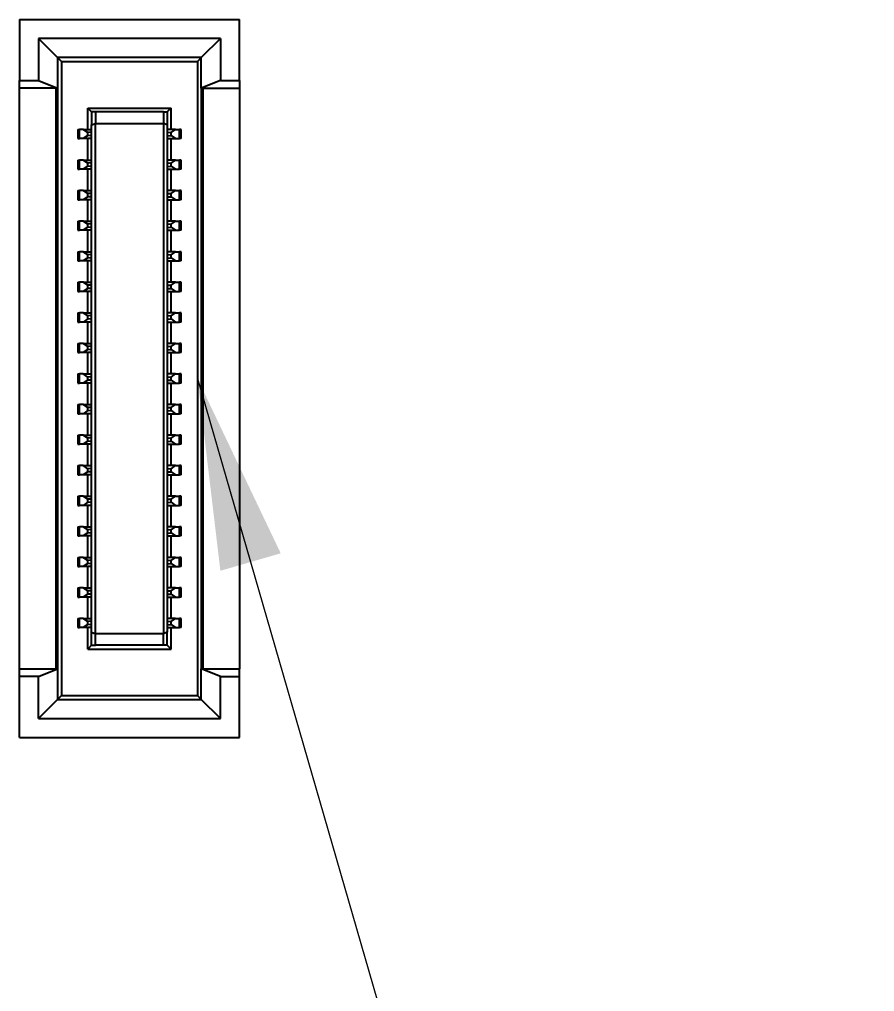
# Model space of a CAD drawing. Header units: millimetres. Extents: x 15 to 205, y 5 to 292.
# Drawn here: x 142.69 to 153.88, y 113.8 to 126.53 of the extents above; entities that cross this region are included whole.
import ezdxf

# ---------------------------------------------------------------- set-up
doc = ezdxf.new("R2010")
doc.units = ezdxf.units.MM
doc.layers.add('Annotations', color=7, linetype='Continuous')
doc.layers.add('Geometries', color=7, linetype='Continuous')
doc.dimstyles.new('ISO-25', dxfattribs={"dimtxt": 2.5, "dimasz": 2.5, "dimexe": 1.25, "dimexo": 0.625, "dimtad": 1, "dimtxsty": 'Standard', "dimcen": 2.5, "dimadec": 0, "dimazin": 0, "dimtfac": 1, "dimtmove": 0, "dimatfit": 3, "dimfxl": 1, "dimarcsym": 0})

msp = doc.modelspace()

# ---------------------------------------------------------------- linework, layer by layer
at = {"layer": 'Geometries', "linetype": 'Continuous', "lineweight": 40}
for p, q in [((142.685, 126.526), (142.685, 125.726)), ((142.685, 126.526), (145.565, 126.526)), ((145.565, 125.726), (145.565, 126.526)), ((142.935, 126.276), (143.185, 126.026)), ((142.935, 126.276), (142.935, 125.726)), ((145.315, 126.276), (142.935, 126.276)), ((145.315, 126.276), (145.065, 126.026)), ((145.315, 126.276), (145.315, 125.726)), ((143.185, 126.026), (143.185, 125.626)), ((145.065, 126.026), (143.185, 126.026)), ((143.185, 126.026), (143.235, 125.976)), ((143.235, 125.976), (143.235, 117.676)), ((143.235, 125.976), (145.015, 125.976)), ((145.065, 126.026), (145.015, 125.976)), ((145.015, 125.976), (145.015, 117.676)), ((145.065, 125.626), (145.065, 126.026)), ((142.685, 125.626), (142.685, 125.726)), ((142.685, 125.726), (142.935, 125.726)), ((142.935, 125.726), (143.185, 125.626)), ((145.315, 125.726), (145.065, 125.626)), ((145.315, 125.726), (145.565, 125.726)), ((145.565, 125.726), (145.565, 125.626)), ((143.16, 125.626), (142.685, 125.626)), ((142.685, 118.026), (142.685, 125.626)), ((143.16, 125.626), (143.16, 118.026)), ((143.185, 125.626), (143.16, 125.626)), ((143.185, 125.626), (143.185, 118.026)), ((145.065, 125.626), (145.065, 118.026)), ((145.09, 125.626), (145.065, 125.626)), ((145.09, 118.026), (145.09, 125.626)), ((145.09, 125.626), (145.565, 125.626)), ((145.565, 125.626), (145.565, 118.026)), ((143.58, 125.366), (144.67, 125.366)), ((143.58, 125.366), (143.63, 125.316)), ((143.58, 125.086), (143.58, 125.366)), ((144.67, 125.366), (144.62, 125.316)), ((144.67, 125.086), (144.67, 125.366)), ((143.68, 125.316), (143.63, 125.316)), ((143.63, 125.316), (143.63, 125.145)), ((143.68, 125.316), (143.68, 125.166)), ((144.57, 125.316), (143.68, 125.316)), ((144.57, 125.316), (144.57, 125.166)), ((144.57, 125.316), (144.62, 125.316)), ((144.62, 125.316), (144.62, 125.145)), ((143.45, 125.086), (143.472, 125.086)), ((143.45, 125.086), (143.45, 124.966)), ((143.521, 125.086), (143.472, 125.086)), ((143.472, 124.966), (143.472, 125.086)), ((143.521, 125.086), (143.58, 125.086)), ((143.58, 125.046), (143.521, 125.086)), ((143.58, 125.086), (143.63, 125.086)), ((143.63, 125.145), (143.68, 125.166)), ((143.63, 125.086), (143.63, 125.145)), ((143.63, 125.049), (143.63, 125.086)), ((143.68, 125.166), (144.57, 125.166)), ((143.68, 118.486), (143.68, 125.166)), ((144.57, 125.166), (144.57, 118.486)), ((144.62, 125.145), (144.57, 125.166)), ((144.62, 125.145), (144.62, 125.086)), ((144.67, 125.086), (144.62, 125.086)), ((144.62, 125.086), (144.62, 125.049)), ((144.67, 125.046), (144.729, 125.086)), ((144.729, 125.086), (144.67, 125.086)), ((144.729, 125.086), (144.778, 125.086)), ((144.778, 124.966), (144.778, 125.086)), ((144.8, 125.086), (144.778, 125.086)), ((144.8, 124.966), (144.8, 125.086)), ((143.45, 124.966), (143.472, 124.966)), ((143.521, 124.966), (143.472, 124.966)), ((143.58, 125.006), (143.521, 124.966)), ((143.58, 124.966), (143.521, 124.966)), ((143.63, 125.049), (143.58, 125.046)), ((143.58, 125.006), (143.58, 125.046)), ((143.63, 125.003), (143.58, 125.006)), ((143.63, 124.966), (143.58, 124.966)), ((143.58, 124.686), (143.58, 124.966)), ((143.63, 125.003), (143.63, 125.049)), ((143.63, 124.966), (143.63, 125.003)), ((143.63, 124.686), (143.63, 124.966)), ((144.62, 125.049), (144.67, 125.046)), ((144.62, 125.049), (144.62, 125.003)), ((144.62, 125.003), (144.67, 125.006)), ((144.62, 125.003), (144.62, 124.966)), ((144.62, 124.966), (144.62, 124.686)), ((144.62, 124.966), (144.67, 124.966)), ((144.67, 125.006), (144.67, 125.046)), ((144.67, 125.006), (144.729, 124.966)), ((144.67, 124.686), (144.67, 124.966)), ((144.67, 124.966), (144.729, 124.966)), ((144.729, 124.966), (144.778, 124.966)), ((144.8, 124.966), (144.778, 124.966)), ((143.45, 124.686), (143.472, 124.686)), ((143.45, 124.686), (143.45, 124.566)), ((143.472, 124.566), (143.472, 124.686)), ((143.521, 124.686), (143.472, 124.686)), ((143.521, 124.686), (143.58, 124.686)), ((143.58, 124.646), (143.521, 124.686)), ((143.58, 124.686), (143.63, 124.686)), ((143.63, 124.649), (143.63, 124.686)), ((144.67, 124.686), (144.62, 124.686)), ((144.62, 124.686), (144.62, 124.649)), ((144.67, 124.646), (144.729, 124.686)), ((144.729, 124.686), (144.67, 124.686)), ((144.729, 124.686), (144.778, 124.686)), ((144.8, 124.686), (144.778, 124.686)), ((144.778, 124.566), (144.778, 124.686)), ((144.8, 124.566), (144.8, 124.686)), ((143.45, 124.566), (143.472, 124.566)), ((143.521, 124.566), (143.472, 124.566)), ((143.58, 124.606), (143.521, 124.566)), ((143.58, 124.566), (143.521, 124.566)), ((143.63, 124.649), (143.58, 124.646)), ((143.58, 124.606), (143.58, 124.646)), ((143.63, 124.603), (143.58, 124.606)), ((143.63, 124.566), (143.58, 124.566)), ((143.58, 124.286), (143.58, 124.566)), ((143.63, 124.603), (143.63, 124.649)), ((143.63, 124.566), (143.63, 124.603)), ((143.63, 124.286), (143.63, 124.566)), ((144.62, 124.649), (144.62, 124.603)), ((144.62, 124.649), (144.67, 124.646)), ((144.62, 124.603), (144.67, 124.606)), ((144.62, 124.603), (144.62, 124.566)), ((144.62, 124.566), (144.67, 124.566)), ((144.62, 124.566), (144.62, 124.286)), ((144.67, 124.606), (144.67, 124.646)), ((144.67, 124.606), (144.729, 124.566)), ((144.67, 124.286), (144.67, 124.566)), ((144.67, 124.566), (144.729, 124.566)), ((144.729, 124.566), (144.778, 124.566)), ((144.8, 124.566), (144.778, 124.566)), ((143.45, 124.286), (143.472, 124.286)), ((143.45, 124.286), (143.45, 124.166)), ((143.521, 124.286), (143.472, 124.286)), ((143.472, 124.166), (143.472, 124.286)), ((143.521, 124.286), (143.58, 124.286)), ((143.58, 124.246), (143.521, 124.286)), ((143.58, 124.206), (143.521, 124.166)), ((143.58, 124.286), (143.63, 124.286)), ((143.63, 124.249), (143.58, 124.246)), ((143.58, 124.206), (143.58, 124.246)), ((143.63, 124.203), (143.58, 124.206)), ((143.63, 124.249), (143.63, 124.286)), ((143.63, 124.203), (143.63, 124.249)), ((143.63, 124.166), (143.63, 124.203)), ((144.67, 124.286), (144.62, 124.286)), ((144.62, 124.286), (144.62, 124.249)), ((144.62, 124.249), (144.67, 124.246)), ((144.62, 124.249), (144.62, 124.203)), ((144.62, 124.203), (144.67, 124.206)), ((144.62, 124.203), (144.62, 124.166)), ((144.729, 124.286), (144.67, 124.286)), ((144.67, 124.246), (144.729, 124.286)), ((144.67, 124.206), (144.67, 124.246)), ((144.67, 124.206), (144.729, 124.166)), ((144.729, 124.286), (144.778, 124.286)), ((144.778, 124.166), (144.778, 124.286)), ((144.8, 124.286), (144.778, 124.286)), ((144.8, 124.166), (144.8, 124.286)), ((143.45, 124.166), (143.472, 124.166)), ((143.521, 124.166), (143.472, 124.166)), ((143.58, 124.166), (143.521, 124.166)), ((143.63, 124.166), (143.58, 124.166)), ((143.58, 123.886), (143.58, 124.166)), ((143.63, 123.886), (143.63, 124.166)), ((144.62, 124.166), (144.62, 123.886)), ((144.62, 124.166), (144.67, 124.166)), ((144.67, 123.886), (144.67, 124.166)), ((144.67, 124.166), (144.729, 124.166)), ((144.729, 124.166), (144.778, 124.166)), ((144.8, 124.166), (144.778, 124.166)), ((143.45, 123.886), (143.472, 123.886)), ((143.45, 123.886), (143.45, 123.766)), ((143.521, 123.886), (143.472, 123.886)), ((143.472, 123.766), (143.472, 123.886)), ((143.521, 123.886), (143.58, 123.886)), ((143.58, 123.846), (143.521, 123.886)), ((143.58, 123.806), (143.521, 123.766)), ((143.58, 123.886), (143.63, 123.886)), ((143.63, 123.849), (143.58, 123.846)), ((143.58, 123.806), (143.58, 123.846)), ((143.63, 123.803), (143.58, 123.806)), ((143.63, 123.849), (143.63, 123.886)), ((143.63, 123.803), (143.63, 123.849)), ((143.63, 123.766), (143.63, 123.803)), ((144.67, 123.886), (144.62, 123.886)), ((144.62, 123.886), (144.62, 123.849)), ((144.62, 123.849), (144.67, 123.846)), ((144.62, 123.849), (144.62, 123.803)), ((144.62, 123.803), (144.67, 123.806)), ((144.62, 123.803), (144.62, 123.766)), ((144.729, 123.886), (144.67, 123.886)), ((144.67, 123.846), (144.729, 123.886)), ((144.67, 123.806), (144.67, 123.846)), ((144.67, 123.806), (144.729, 123.766)), ((144.729, 123.886), (144.778, 123.886)), ((144.8, 123.886), (144.778, 123.886)), ((144.778, 123.766), (144.778, 123.886)), ((144.8, 123.766), (144.8, 123.886)), ((143.45, 123.766), (143.472, 123.766)), ((143.521, 123.766), (143.472, 123.766)), ((143.58, 123.766), (143.521, 123.766)), ((143.63, 123.766), (143.58, 123.766)), ((143.58, 123.486), (143.58, 123.766)), ((143.63, 123.486), (143.63, 123.766)), ((144.62, 123.766), (144.67, 123.766)), ((144.62, 123.766), (144.62, 123.486)), ((144.67, 123.486), (144.67, 123.766)), ((144.67, 123.766), (144.729, 123.766)), ((144.729, 123.766), (144.778, 123.766)), ((144.8, 123.766), (144.778, 123.766)), ((143.45, 123.486), (143.472, 123.486)), ((143.45, 123.486), (143.45, 123.366)), ((143.521, 123.486), (143.472, 123.486)), ((143.472, 123.366), (143.472, 123.486)), ((143.521, 123.486), (143.58, 123.486)), ((143.58, 123.446), (143.521, 123.486)), ((143.58, 123.486), (143.63, 123.486)), ((143.63, 123.449), (143.58, 123.446)), ((143.58, 123.406), (143.58, 123.446)), ((143.63, 123.449), (143.63, 123.486)), ((143.63, 123.403), (143.63, 123.449)), ((144.67, 123.486), (144.62, 123.486)), ((144.62, 123.486), (144.62, 123.449)), ((144.62, 123.449), (144.67, 123.446)), ((144.62, 123.449), (144.62, 123.403)), ((144.729, 123.486), (144.67, 123.486)), ((144.67, 123.446), (144.729, 123.486)), ((144.67, 123.406), (144.67, 123.446)), ((144.729, 123.486), (144.778, 123.486)), ((144.8, 123.486), (144.778, 123.486)), ((144.778, 123.366), (144.778, 123.486)), ((144.8, 123.366), (144.8, 123.486)), ((143.45, 123.366), (143.472, 123.366)), ((143.521, 123.366), (143.472, 123.366)), ((143.58, 123.406), (143.521, 123.366)), ((143.58, 123.366), (143.521, 123.366)), ((143.63, 123.403), (143.58, 123.406)), ((143.63, 123.366), (143.58, 123.366)), ((143.58, 123.086), (143.58, 123.366)), ((143.63, 123.366), (143.63, 123.403)), ((143.63, 123.086), (143.63, 123.366)), ((144.62, 123.403), (144.67, 123.406)), ((144.62, 123.403), (144.62, 123.366)), ((144.62, 123.366), (144.67, 123.366)), ((144.62, 123.366), (144.62, 123.086)), ((144.67, 123.406), (144.729, 123.366)), ((144.67, 123.086), (144.67, 123.366)), ((144.67, 123.366), (144.729, 123.366)), ((144.729, 123.366), (144.778, 123.366)), ((144.8, 123.366), (144.778, 123.366)), ((143.45, 123.086), (143.472, 123.086)), ((143.45, 123.086), (143.45, 122.966)), ((143.521, 123.086), (143.472, 123.086)), ((143.472, 122.966), (143.472, 123.086)), ((143.521, 123.086), (143.58, 123.086)), ((143.58, 123.046), (143.521, 123.086)), ((143.58, 123.086), (143.63, 123.086)), ((143.63, 123.049), (143.58, 123.046)), ((143.58, 123.006), (143.58, 123.046)), ((143.63, 123.049), (143.63, 123.086)), ((143.63, 123.003), (143.63, 123.049)), ((144.67, 123.086), (144.62, 123.086)), ((144.62, 123.086), (144.62, 123.049)), ((144.62, 123.049), (144.67, 123.046)), ((144.62, 123.049), (144.62, 123.003)), ((144.729, 123.086), (144.67, 123.086)), ((144.67, 123.046), (144.729, 123.086)), ((144.67, 123.006), (144.67, 123.046)), ((144.729, 123.086), (144.778, 123.086)), ((144.8, 123.086), (144.778, 123.086)), ((144.778, 122.966), (144.778, 123.086)), ((144.8, 122.966), (144.8, 123.086)), ((143.45, 122.966), (143.472, 122.966)), ((143.521, 122.966), (143.472, 122.966)), ((143.58, 123.006), (143.521, 122.966)), ((143.58, 122.966), (143.521, 122.966)), ((143.63, 123.003), (143.58, 123.006)), ((143.63, 122.966), (143.58, 122.966)), ((143.58, 122.686), (143.58, 122.966)), ((143.63, 122.966), (143.63, 123.003)), ((143.63, 122.686), (143.63, 122.966)), ((144.62, 123.003), (144.67, 123.006)), ((144.62, 123.003), (144.62, 122.966)), ((144.62, 122.966), (144.62, 122.686)), ((144.62, 122.966), (144.67, 122.966)), ((144.67, 123.006), (144.729, 122.966)), ((144.67, 122.686), (144.67, 122.966)), ((144.67, 122.966), (144.729, 122.966)), ((144.729, 122.966), (144.778, 122.966)), ((144.8, 122.966), (144.778, 122.966)), ((143.45, 122.686), (143.472, 122.686)), ((143.45, 122.686), (143.45, 122.566)), ((143.521, 122.686), (143.472, 122.686)), ((143.472, 122.566), (143.472, 122.686)), ((143.521, 122.686), (143.58, 122.686)), ((143.58, 122.646), (143.521, 122.686)), ((143.58, 122.686), (143.63, 122.686)), ((143.63, 122.649), (143.58, 122.646)), ((143.63, 122.649), (143.63, 122.686)), ((143.63, 122.603), (143.63, 122.649)), ((144.67, 122.686), (144.62, 122.686)), ((144.62, 122.686), (144.62, 122.649)), ((144.62, 122.649), (144.67, 122.646)), ((144.62, 122.649), (144.62, 122.603)), ((144.729, 122.686), (144.67, 122.686)), ((144.67, 122.646), (144.729, 122.686)), ((144.729, 122.686), (144.778, 122.686)), ((144.8, 122.686), (144.778, 122.686)), ((144.778, 122.566), (144.778, 122.686)), ((144.8, 122.566), (144.8, 122.686)), ((143.45, 122.566), (143.472, 122.566)), ((143.521, 122.566), (143.472, 122.566)), ((143.58, 122.606), (143.521, 122.566)), ((143.58, 122.566), (143.521, 122.566)), ((143.58, 122.606), (143.58, 122.646)), ((143.63, 122.603), (143.58, 122.606)), ((143.63, 122.566), (143.58, 122.566)), ((143.58, 122.286), (143.58, 122.566)), ((143.63, 122.566), (143.63, 122.603)), ((143.63, 122.286), (143.63, 122.566)), ((144.62, 122.603), (144.67, 122.606)), ((144.62, 122.603), (144.62, 122.566)), ((144.62, 122.566), (144.62, 122.286)), ((144.62, 122.566), (144.67, 122.566)), ((144.67, 122.606), (144.67, 122.646)), ((144.67, 122.606), (144.729, 122.566)), ((144.67, 122.286), (144.67, 122.566)), ((144.67, 122.566), (144.729, 122.566)), ((144.729, 122.566), (144.778, 122.566)), ((144.8, 122.566), (144.778, 122.566)), ((143.45, 122.286), (143.472, 122.286)), ((143.45, 122.286), (143.45, 122.166)), ((143.521, 122.286), (143.472, 122.286)), ((143.472, 122.166), (143.472, 122.286)), ((143.521, 122.286), (143.58, 122.286)), ((143.58, 122.246), (143.521, 122.286)), ((143.58, 122.286), (143.63, 122.286)), ((143.63, 122.249), (143.63, 122.286)), ((144.67, 122.286), (144.62, 122.286)), ((144.62, 122.286), (144.62, 122.249)), ((144.729, 122.286), (144.67, 122.286)), ((144.67, 122.246), (144.729, 122.286)), ((144.729, 122.286), (144.778, 122.286)), ((144.778, 122.166), (144.778, 122.286)), ((144.8, 122.286), (144.778, 122.286)), ((144.8, 122.166), (144.8, 122.286)), ((143.45, 122.166), (143.472, 122.166)), ((143.521, 122.166), (143.472, 122.166)), ((143.58, 122.206), (143.521, 122.166)), ((143.58, 122.166), (143.521, 122.166)), ((143.63, 122.249), (143.58, 122.246)), ((143.58, 122.206), (143.58, 122.246)), ((143.63, 122.203), (143.58, 122.206)), ((143.63, 122.166), (143.58, 122.166)), ((143.58, 121.886), (143.58, 122.166)), ((143.63, 122.203), (143.63, 122.249)), ((143.63, 122.166), (143.63, 122.203)), ((143.63, 121.886), (143.63, 122.166)), ((144.62, 122.249), (144.67, 122.246)), ((144.62, 122.249), (144.62, 122.203)), ((144.62, 122.203), (144.67, 122.206)), ((144.62, 122.203), (144.62, 122.166)), ((144.62, 122.166), (144.67, 122.166)), ((144.62, 122.166), (144.62, 121.886)), ((144.67, 122.206), (144.67, 122.246)), ((144.67, 122.206), (144.729, 122.166)), ((144.67, 121.886), (144.67, 122.166)), ((144.67, 122.166), (144.729, 122.166)), ((144.729, 122.166), (144.778, 122.166)), ((144.8, 122.166), (144.778, 122.166)), ((143.45, 121.886), (143.472, 121.886)), ((143.45, 121.886), (143.45, 121.766)), ((143.521, 121.886), (143.472, 121.886)), ((143.472, 121.766), (143.472, 121.886)), ((143.521, 121.886), (143.58, 121.886)), ((143.58, 121.846), (143.521, 121.886)), ((143.58, 121.886), (143.63, 121.886)), ((143.63, 121.849), (143.63, 121.886)), ((144.67, 121.886), (144.62, 121.886)), ((144.62, 121.886), (144.62, 121.849)), ((144.729, 121.886), (144.67, 121.886)), ((144.67, 121.846), (144.729, 121.886)), ((144.729, 121.886), (144.778, 121.886)), ((144.8, 121.886), (144.778, 121.886)), ((144.778, 121.766), (144.778, 121.886)), ((144.8, 121.766), (144.8, 121.886)), ((143.45, 121.766), (143.472, 121.766)), ((143.521, 121.766), (143.472, 121.766)), ((143.58, 121.806), (143.521, 121.766)), ((143.58, 121.766), (143.521, 121.766)), ((143.63, 121.849), (143.58, 121.846)), ((143.58, 121.806), (143.58, 121.846)), ((143.63, 121.803), (143.58, 121.806)), ((143.63, 121.766), (143.58, 121.766)), ((143.58, 121.486), (143.58, 121.766)), ((143.63, 121.803), (143.63, 121.849)), ((143.63, 121.766), (143.63, 121.803)), ((143.63, 121.486), (143.63, 121.766)), ((144.62, 121.849), (144.67, 121.846)), ((144.62, 121.849), (144.62, 121.803)), ((144.62, 121.803), (144.67, 121.806)), ((144.62, 121.803), (144.62, 121.766)), ((144.62, 121.766), (144.67, 121.766)), ((144.62, 121.766), (144.62, 121.486)), ((144.67, 121.806), (144.67, 121.846)), ((144.67, 121.806), (144.729, 121.766)), ((144.67, 121.486), (144.67, 121.766)), ((144.67, 121.766), (144.729, 121.766)), ((144.729, 121.766), (144.778, 121.766)), ((144.8, 121.766), (144.778, 121.766)), ((143.45, 121.486), (143.45, 121.366)), ((143.45, 121.486), (143.472, 121.486)), ((143.521, 121.486), (143.472, 121.486)), ((143.472, 121.366), (143.472, 121.486)), ((143.521, 121.486), (143.58, 121.486)), ((143.58, 121.446), (143.521, 121.486)), ((143.58, 121.406), (143.521, 121.366)), ((143.58, 121.486), (143.63, 121.486)), ((143.63, 121.449), (143.58, 121.446)), ((143.58, 121.406), (143.58, 121.446)), ((143.63, 121.403), (143.58, 121.406)), ((143.63, 121.449), (143.63, 121.486)), ((143.63, 121.403), (143.63, 121.449)), ((143.63, 121.366), (143.63, 121.403)), ((144.67, 121.486), (144.62, 121.486)), ((144.62, 121.486), (144.62, 121.449)), ((144.62, 121.449), (144.62, 121.403)), ((144.62, 121.449), (144.67, 121.446)), ((144.62, 121.403), (144.67, 121.406)), ((144.62, 121.403), (144.62, 121.366)), ((144.67, 121.446), (144.729, 121.486)), ((144.729, 121.486), (144.67, 121.486)), ((144.67, 121.406), (144.67, 121.446)), ((144.67, 121.406), (144.729, 121.366)), ((144.729, 121.486), (144.778, 121.486)), ((144.8, 121.486), (144.778, 121.486)), ((144.778, 121.366), (144.778, 121.486)), ((144.8, 121.366), (144.8, 121.486)), ((143.45, 121.366), (143.472, 121.366)), ((143.521, 121.366), (143.472, 121.366)), ((143.58, 121.366), (143.521, 121.366)), ((143.63, 121.366), (143.58, 121.366)), ((143.58, 121.086), (143.58, 121.366)), ((143.63, 121.086), (143.63, 121.366)), ((144.62, 121.366), (144.67, 121.366)), ((144.62, 121.366), (144.62, 121.086)), ((144.67, 121.086), (144.67, 121.366)), ((144.67, 121.366), (144.729, 121.366)), ((144.729, 121.366), (144.778, 121.366)), ((144.8, 121.366), (144.778, 121.366)), ((143.45, 121.086), (143.472, 121.086)), ((143.45, 121.086), (143.45, 120.966)), ((143.472, 120.966), (143.472, 121.086)), ((143.521, 121.086), (143.472, 121.086)), ((143.521, 121.086), (143.58, 121.086)), ((143.58, 121.046), (143.521, 121.086)), ((143.58, 121.006), (143.521, 120.966)), ((143.58, 121.086), (143.63, 121.086)), ((143.63, 121.049), (143.58, 121.046)), ((143.58, 121.006), (143.58, 121.046)), ((143.63, 121.003), (143.58, 121.006)), ((143.63, 121.049), (143.63, 121.086)), ((143.63, 121.003), (143.63, 121.049)), ((143.63, 120.966), (143.63, 121.003)), ((144.67, 121.086), (144.62, 121.086)), ((144.62, 121.086), (144.62, 121.049)), ((144.62, 121.049), (144.67, 121.046)), ((144.62, 121.049), (144.62, 121.003)), ((144.62, 121.003), (144.67, 121.006)), ((144.62, 121.003), (144.62, 120.966)), ((144.729, 121.086), (144.67, 121.086)), ((144.67, 121.046), (144.729, 121.086)), ((144.67, 121.006), (144.67, 121.046)), ((144.67, 121.006), (144.729, 120.966)), ((144.729, 121.086), (144.778, 121.086)), ((144.8, 121.086), (144.778, 121.086)), ((144.778, 120.966), (144.778, 121.086)), ((144.8, 120.966), (144.8, 121.086)), ((143.45, 120.966), (143.472, 120.966)), ((143.521, 120.966), (143.472, 120.966)), ((143.58, 120.966), (143.521, 120.966)), ((143.63, 120.966), (143.58, 120.966)), ((143.58, 120.686), (143.58, 120.966)), ((143.63, 120.686), (143.63, 120.966)), ((144.62, 120.966), (144.67, 120.966)), ((144.62, 120.966), (144.62, 120.686)), ((144.67, 120.686), (144.67, 120.966)), ((144.67, 120.966), (144.729, 120.966)), ((144.729, 120.966), (144.778, 120.966)), ((144.8, 120.966), (144.778, 120.966)), ((143.45, 120.686), (143.472, 120.686)), ((143.45, 120.686), (143.45, 120.566)), ((143.521, 120.686), (143.472, 120.686)), ((143.472, 120.566), (143.472, 120.686)), ((143.521, 120.686), (143.58, 120.686)), ((143.58, 120.646), (143.521, 120.686)), ((143.58, 120.686), (143.63, 120.686)), ((143.63, 120.649), (143.58, 120.646)), ((143.58, 120.606), (143.58, 120.646)), ((143.63, 120.649), (143.63, 120.686)), ((143.63, 120.603), (143.63, 120.649)), ((144.67, 120.686), (144.62, 120.686)), ((144.62, 120.686), (144.62, 120.649)), ((144.62, 120.649), (144.67, 120.646)), ((144.62, 120.649), (144.62, 120.603)), ((144.729, 120.686), (144.67, 120.686)), ((144.67, 120.646), (144.729, 120.686)), ((144.67, 120.606), (144.67, 120.646)), ((144.729, 120.686), (144.778, 120.686)), ((144.8, 120.686), (144.778, 120.686)), ((144.778, 120.566), (144.778, 120.686)), ((144.8, 120.566), (144.8, 120.686)), ((143.45, 120.566), (143.472, 120.566)), ((143.521, 120.566), (143.472, 120.566)), ((143.58, 120.606), (143.521, 120.566)), ((143.58, 120.566), (143.521, 120.566)), ((143.63, 120.603), (143.58, 120.606)), ((143.63, 120.566), (143.58, 120.566)), ((143.58, 120.286), (143.58, 120.566)), ((143.63, 120.566), (143.63, 120.603)), ((143.63, 120.286), (143.63, 120.566)), ((144.62, 120.603), (144.67, 120.606)), ((144.62, 120.603), (144.62, 120.566)), ((144.62, 120.566), (144.67, 120.566)), ((144.62, 120.566), (144.62, 120.286)), ((144.67, 120.606), (144.729, 120.566)), ((144.67, 120.286), (144.67, 120.566)), ((144.67, 120.566), (144.729, 120.566)), ((144.729, 120.566), (144.778, 120.566)), ((144.8, 120.566), (144.778, 120.566)), ((143.45, 120.286), (143.45, 120.166)), ((143.45, 120.286), (143.472, 120.286)), ((143.521, 120.286), (143.472, 120.286)), ((143.472, 120.166), (143.472, 120.286)), ((143.521, 120.286), (143.58, 120.286)), ((143.58, 120.246), (143.521, 120.286)), ((143.58, 120.286), (143.63, 120.286)), ((143.63, 120.249), (143.58, 120.246)), ((143.58, 120.206), (143.58, 120.246)), ((143.63, 120.249), (143.63, 120.286)), ((143.63, 120.203), (143.63, 120.249)), ((144.67, 120.286), (144.62, 120.286)), ((144.62, 120.286), (144.62, 120.249)), ((144.62, 120.249), (144.67, 120.246)), ((144.62, 120.249), (144.62, 120.203)), ((144.67, 120.246), (144.729, 120.286)), ((144.729, 120.286), (144.67, 120.286)), ((144.67, 120.206), (144.67, 120.246)), ((144.729, 120.286), (144.778, 120.286)), ((144.778, 120.166), (144.778, 120.286)), ((144.8, 120.286), (144.778, 120.286)), ((144.8, 120.166), (144.8, 120.286)), ((143.45, 120.166), (143.472, 120.166)), ((143.521, 120.166), (143.472, 120.166)), ((143.58, 120.206), (143.521, 120.166)), ((143.58, 120.166), (143.521, 120.166)), ((143.63, 120.203), (143.58, 120.206)), ((143.63, 120.166), (143.58, 120.166)), ((143.58, 119.886), (143.58, 120.166)), ((143.63, 120.166), (143.63, 120.203)), ((143.63, 119.886), (143.63, 120.166)), ((144.62, 120.203), (144.67, 120.206)), ((144.62, 120.203), (144.62, 120.166)), ((144.62, 120.166), (144.62, 119.886)), ((144.62, 120.166), (144.67, 120.166)), ((144.67, 120.206), (144.729, 120.166)), ((144.67, 119.886), (144.67, 120.166)), ((144.67, 120.166), (144.729, 120.166)), ((144.729, 120.166), (144.778, 120.166)), ((144.8, 120.166), (144.778, 120.166)), ((143.45, 119.886), (143.472, 119.886)), ((143.45, 119.886), (143.45, 119.766)), ((143.521, 119.886), (143.472, 119.886)), ((143.472, 119.766), (143.472, 119.886)), ((143.521, 119.886), (143.58, 119.886)), ((143.58, 119.846), (143.521, 119.886)), ((143.58, 119.886), (143.63, 119.886)), ((143.63, 119.849), (143.58, 119.846)), ((143.63, 119.849), (143.63, 119.886)), ((143.63, 119.803), (143.63, 119.849)), ((144.62, 119.886), (144.62, 119.849)), ((144.67, 119.886), (144.62, 119.886)), ((144.62, 119.849), (144.67, 119.846)), ((144.62, 119.849), (144.62, 119.803)), ((144.729, 119.886), (144.67, 119.886)), ((144.67, 119.846), (144.729, 119.886)), ((144.729, 119.886), (144.778, 119.886)), ((144.8, 119.886), (144.778, 119.886)), ((144.778, 119.766), (144.778, 119.886)), ((144.8, 119.766), (144.8, 119.886)), ((143.45, 119.766), (143.472, 119.766)), ((143.521, 119.766), (143.472, 119.766)), ((143.58, 119.806), (143.521, 119.766)), ((143.58, 119.766), (143.521, 119.766)), ((143.58, 119.806), (143.58, 119.846)), ((143.63, 119.803), (143.58, 119.806)), ((143.63, 119.766), (143.58, 119.766)), ((143.58, 119.486), (143.58, 119.766)), ((143.63, 119.766), (143.63, 119.803)), ((143.63, 119.486), (143.63, 119.766)), ((144.62, 119.803), (144.67, 119.806)), ((144.62, 119.803), (144.62, 119.766)), ((144.62, 119.766), (144.67, 119.766)), ((144.62, 119.766), (144.62, 119.486)), ((144.67, 119.806), (144.67, 119.846)), ((144.67, 119.806), (144.729, 119.766)), ((144.67, 119.486), (144.67, 119.766)), ((144.67, 119.766), (144.729, 119.766)), ((144.729, 119.766), (144.778, 119.766)), ((144.8, 119.766), (144.778, 119.766)), ((143.45, 119.486), (143.472, 119.486)), ((143.45, 119.486), (143.45, 119.366)), ((143.521, 119.486), (143.472, 119.486)), ((143.472, 119.366), (143.472, 119.486)), ((143.521, 119.486), (143.58, 119.486)), ((143.58, 119.446), (143.521, 119.486)), ((143.58, 119.486), (143.63, 119.486)), ((143.63, 119.449), (143.63, 119.486)), ((144.62, 119.486), (144.62, 119.449)), ((144.67, 119.486), (144.62, 119.486)), ((144.67, 119.446), (144.729, 119.486)), ((144.729, 119.486), (144.67, 119.486)), ((144.729, 119.486), (144.778, 119.486)), ((144.778, 119.366), (144.778, 119.486)), ((144.8, 119.486), (144.778, 119.486)), ((144.8, 119.366), (144.8, 119.486)), ((143.45, 119.366), (143.472, 119.366)), ((143.521, 119.366), (143.472, 119.366)), ((143.58, 119.406), (143.521, 119.366)), ((143.58, 119.366), (143.521, 119.366)), ((143.63, 119.449), (143.58, 119.446)), ((143.58, 119.406), (143.58, 119.446)), ((143.63, 119.403), (143.58, 119.406)), ((143.63, 119.366), (143.58, 119.366)), ((143.58, 119.086), (143.58, 119.366)), ((143.63, 119.403), (143.63, 119.449)), ((143.63, 119.366), (143.63, 119.403)), ((143.63, 119.086), (143.63, 119.366)), ((144.62, 119.449), (144.67, 119.446)), ((144.62, 119.449), (144.62, 119.403)), ((144.62, 119.403), (144.67, 119.406)), ((144.62, 119.403), (144.62, 119.366)), ((144.62, 119.366), (144.67, 119.366)), ((144.62, 119.366), (144.62, 119.086)), ((144.67, 119.406), (144.67, 119.446)), ((144.67, 119.406), (144.729, 119.366)), ((144.67, 119.086), (144.67, 119.366)), ((144.67, 119.366), (144.729, 119.366)), ((144.729, 119.366), (144.778, 119.366)), ((144.8, 119.366), (144.778, 119.366)), ((143.45, 119.086), (143.472, 119.086)), ((143.45, 119.086), (143.45, 118.966)), ((143.472, 118.966), (143.472, 119.086)), ((143.521, 119.086), (143.472, 119.086)), ((143.58, 119.046), (143.521, 119.086)), ((143.521, 119.086), (143.58, 119.086)), ((143.58, 119.086), (143.63, 119.086)), ((143.63, 119.049), (143.63, 119.086)), ((144.67, 119.086), (144.62, 119.086)), ((144.62, 119.086), (144.62, 119.049)), ((144.729, 119.086), (144.67, 119.086)), ((144.67, 119.046), (144.729, 119.086)), ((144.729, 119.086), (144.778, 119.086)), ((144.778, 118.966), (144.778, 119.086)), ((144.8, 119.086), (144.778, 119.086)), ((144.8, 118.966), (144.8, 119.086)), ((143.45, 118.966), (143.472, 118.966)), ((143.521, 118.966), (143.472, 118.966)), ((143.58, 119.006), (143.521, 118.966)), ((143.58, 118.966), (143.521, 118.966)), ((143.63, 119.049), (143.58, 119.046)), ((143.58, 119.006), (143.58, 119.046)), ((143.63, 119.003), (143.58, 119.006)), ((143.63, 118.966), (143.58, 118.966)), ((143.58, 118.686), (143.58, 118.966)), ((143.63, 119.003), (143.63, 119.049)), ((143.63, 118.966), (143.63, 119.003)), ((143.63, 118.686), (143.63, 118.966)), ((144.62, 119.049), (144.62, 119.003)), ((144.62, 119.049), (144.67, 119.046)), ((144.62, 119.003), (144.67, 119.006)), ((144.62, 119.003), (144.62, 118.966)), ((144.62, 118.966), (144.67, 118.966)), ((144.62, 118.966), (144.62, 118.686)), ((144.67, 119.006), (144.67, 119.046)), ((144.67, 119.006), (144.729, 118.966)), ((144.67, 118.686), (144.67, 118.966)), ((144.67, 118.966), (144.729, 118.966)), ((144.729, 118.966), (144.778, 118.966)), ((144.8, 118.966), (144.778, 118.966)), ((143.45, 118.686), (143.472, 118.686)), ((143.45, 118.686), (143.45, 118.566)), ((143.521, 118.686), (143.472, 118.686)), ((143.472, 118.566), (143.472, 118.686)), ((143.521, 118.686), (143.58, 118.686)), ((143.58, 118.646), (143.521, 118.686)), ((143.58, 118.606), (143.521, 118.566)), ((143.58, 118.686), (143.63, 118.686)), ((143.63, 118.649), (143.58, 118.646)), ((143.58, 118.606), (143.58, 118.646)), ((143.63, 118.603), (143.58, 118.606)), ((143.63, 118.649), (143.63, 118.686)), ((143.63, 118.603), (143.63, 118.649)), ((143.63, 118.566), (143.63, 118.603)), ((144.67, 118.686), (144.62, 118.686)), ((144.62, 118.686), (144.62, 118.649)), ((144.62, 118.649), (144.67, 118.646)), ((144.62, 118.649), (144.62, 118.603)), ((144.62, 118.603), (144.67, 118.606)), ((144.62, 118.603), (144.62, 118.566)), ((144.729, 118.686), (144.67, 118.686)), ((144.67, 118.646), (144.729, 118.686)), ((144.67, 118.606), (144.67, 118.646)), ((144.67, 118.606), (144.729, 118.566)), ((144.729, 118.686), (144.778, 118.686)), ((144.8, 118.686), (144.778, 118.686)), ((144.778, 118.566), (144.778, 118.686)), ((144.8, 118.566), (144.8, 118.686)), ((143.45, 118.566), (143.472, 118.566)), ((143.521, 118.566), (143.472, 118.566)), ((143.58, 118.566), (143.521, 118.566)), ((143.63, 118.566), (143.58, 118.566)), ((143.58, 118.286), (143.58, 118.566)), ((143.63, 118.507), (143.63, 118.566)), ((143.63, 118.336), (143.63, 118.507)), ((143.63, 118.507), (143.68, 118.486)), ((144.57, 118.486), (143.68, 118.486)), ((143.68, 118.336), (143.68, 118.486)), ((144.62, 118.507), (144.57, 118.486)), ((144.57, 118.336), (144.57, 118.486)), ((144.62, 118.566), (144.67, 118.566)), ((144.62, 118.566), (144.62, 118.507)), ((144.62, 118.336), (144.62, 118.507)), ((144.67, 118.286), (144.67, 118.566)), ((144.67, 118.566), (144.729, 118.566)), ((144.729, 118.566), (144.778, 118.566)), ((144.8, 118.566), (144.778, 118.566)), ((143.63, 118.336), (143.58, 118.286)), ((143.63, 118.336), (143.68, 118.336)), ((144.57, 118.336), (143.68, 118.336)), ((144.62, 118.336), (144.57, 118.336)), ((144.62, 118.336), (144.67, 118.286)), ((143.58, 118.286), (144.67, 118.286)), ((142.685, 117.926), (142.685, 118.026)), ((142.685, 118.026), (143.16, 118.026)), ((142.935, 117.926), (143.185, 118.026)), ((143.16, 118.026), (143.185, 118.026)), ((143.185, 118.026), (143.185, 117.626)), ((145.09, 118.026), (145.065, 118.026)), ((145.315, 117.926), (145.065, 118.026)), ((145.065, 117.626), (145.065, 118.026)), ((145.09, 118.026), (145.565, 118.026)), ((145.565, 117.926), (145.565, 118.026)), ((142.685, 117.126), (142.685, 117.926)), ((142.935, 117.926), (142.685, 117.926)), ((142.935, 117.376), (142.935, 117.926)), ((145.315, 117.926), (145.565, 117.926)), ((145.315, 117.376), (145.315, 117.926)), ((145.565, 117.126), (145.565, 117.926)), ((142.935, 117.376), (143.185, 117.626)), ((143.235, 117.676), (143.185, 117.626)), ((143.185, 117.626), (145.065, 117.626)), ((143.235, 117.676), (145.015, 117.676)), ((145.065, 117.626), (145.015, 117.676)), ((145.315, 117.376), (145.065, 117.626)), ((142.935, 117.376), (145.315, 117.376)), ((142.685, 117.126), (145.565, 117.126))]:
    msp.add_line(p, q, dxfattribs=at)

# ---------------------------------------------------------------- leaders
at = {"layer": 'Annotations', "linetype": 'Continuous', "lineweight": 15}
msp.add_leader([(145.015, 121.826), (153.877, 91.194)], dimstyle='ISO-25', dxfattribs=at)

doc.saveas('drawing.dxf')
